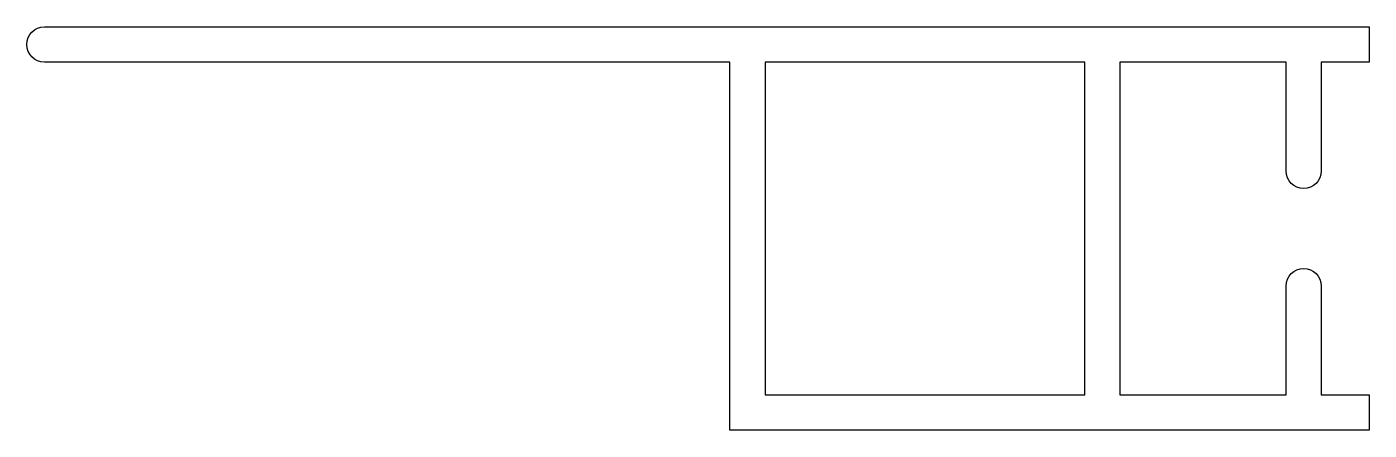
# Model space of a CAD drawing. Extents: x 125.4 to 167.4, y 240.6 to 253.2.
import ezdxf

# ---------------------------------------------------------------- set-up
doc = ezdxf.new("R2010")
doc.units = 0
doc.layers.get('0').update_dxf_attribs({"linetype": 'CONTINUOUS'})

msp = doc.modelspace()

# ---------------------------------------------------------------- linework, layer by layer
msp.add_lwpolyline([(164.848, 245.079, -1), (165.948, 245.079), (165.948, 241.679), (167.448, 241.679), (167.448, 240.579), (147.448, 240.579), (147.448, 252.079), (125.998, 252.079, -1), (125.998, 253.179), (167.448, 253.179), (167.448, 252.079), (165.948, 252.079), (165.948, 248.679, -1), (164.848, 248.679), (164.848, 252.079), (159.648, 252.079), (159.648, 241.679), (164.848, 241.679)], format="xyb", close=True)
msp.add_lwpolyline([(148.548, 252.079), (148.548, 241.679), (158.548, 241.679), (158.548, 252.079)], close=True)

doc.saveas('drawing.dxf')
